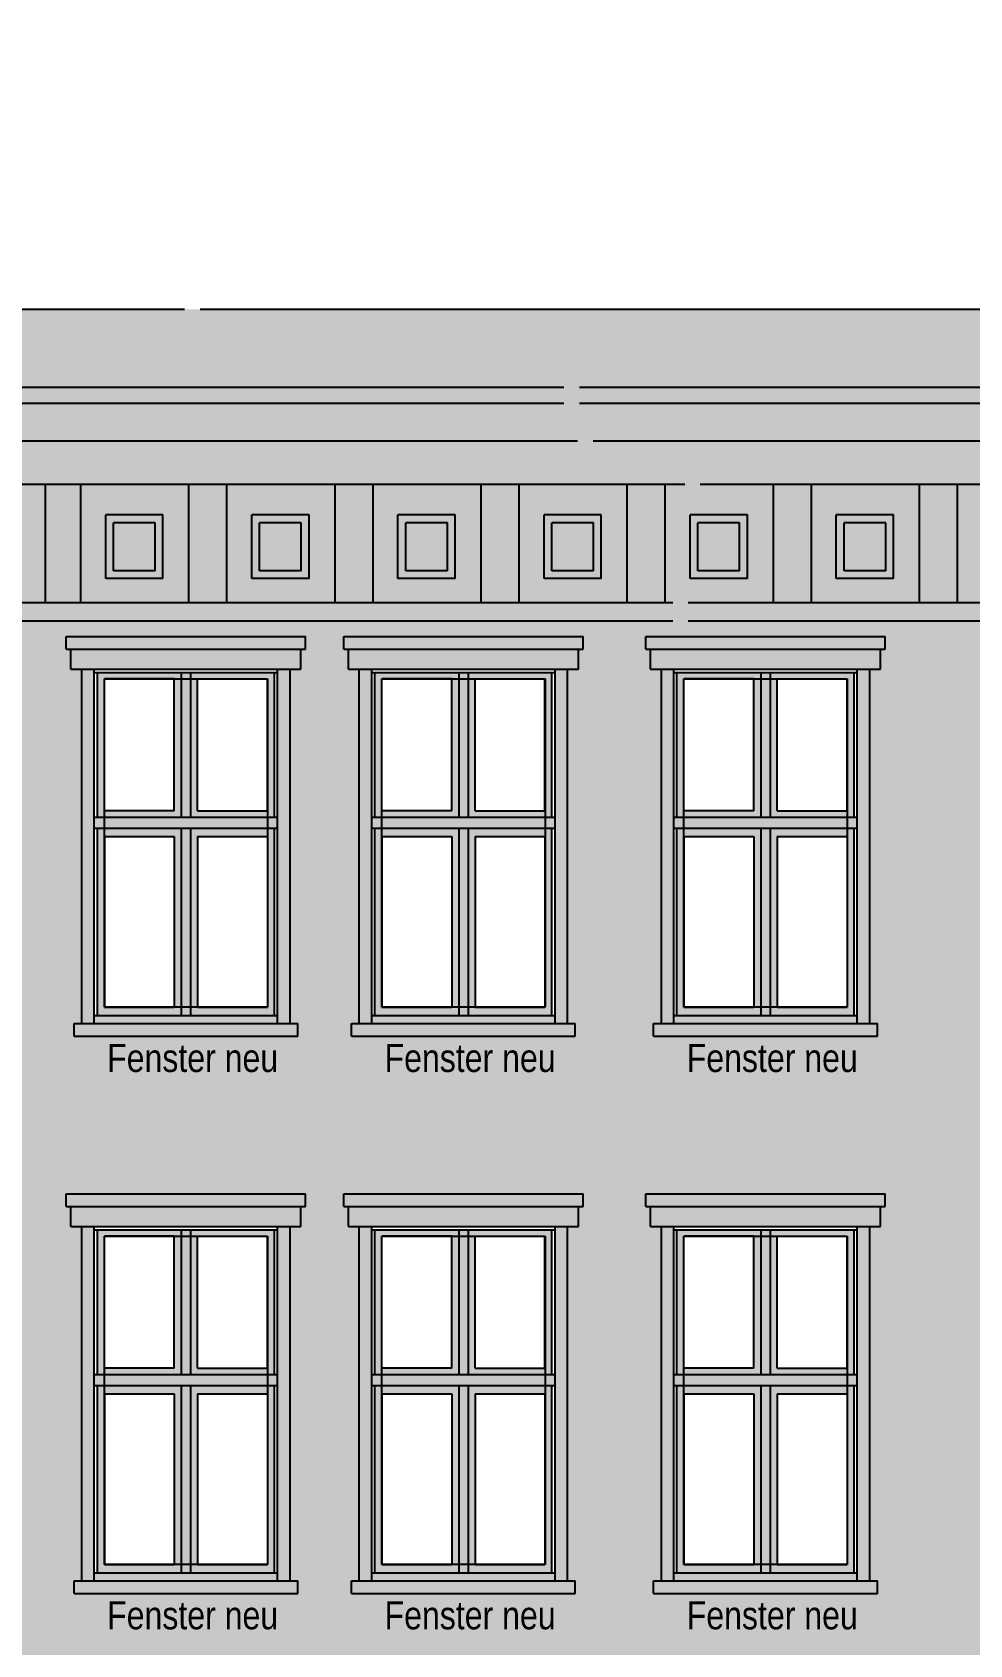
# Model space of a CAD drawing. Header units: metres. Extents: x 11 to 190, y 38 to 70.
# Drawn here: x 47.21 to 53.24, y 51 to 61.38 of the extents above; entities that cross this region are included whole.
import ezdxf
from ezdxf.enums import TextEntityAlignment as Align

# ---------------------------------------------------------------- set-up
doc = ezdxf.new("R2010")
doc.units = ezdxf.units.M
doc.header["$LTSCALE"] = 0.01
doc.header["$XCLIPFRAME"] = 2
doc.linetypes.add('AUSGEZOGEN', pattern=[1000, 1000, 0])
for name, color, linetype in [('A_Fensterrahmen', 1, 'CONTINUOUS'), ('A_Glasbild', 7, 'CONTINUOUS'), ('A_Schraff_Dach', 17, 'CONTINUOUS'), ('A_Schraff_Fassade_OG', 41, 'CONTINUOUS'), ('A_Schraff_Fensterrahmen', 255, 'CONTINUOUS'), ('A_Schraff_Gewaende', 23, 'CONTINUOUS'), ('A_Schraff_Sims', 17, 'CONTINUOUS'), ('A_Schraff_Stuck', 23, 'CONTINUOUS'), ('A_Stuck_am_dach', 2, 'CONTINUOUS'), ('A_TEXT', 2, 'CONTINUOUS'), ('FASSADE', 7, 'AUSGEZOGEN')]:
    doc.layers.add(name, color=color, linetype=linetype)
doc.styles.add('arial-n', font='ARIALN.TTF')
picture_1 = doc.add_image_def('image1.jpg', size_in_pixel=(60, 84))

msp = doc.modelspace()

# ---------------------------------------------------------------- hatches: boundary and pattern name
at = {"layer": 'A_Schraff_Dach'}
h = msp.add_hatch(color=256, dxfattribs=at)
h.paths.add_polyline_path([(116.817, 59.594), (59.2, 59.594), (55.097, 59.594), (38.192, 59.594), (31.592, 59.092), (55.865, 59.092), (58.525, 59.092), (59.2, 59.092), (116.817, 59.092)])
h.paths.add_polyline_path([(85.073, 60.702), (82.265, 60.704), (82.265, 59.594), (85.073, 59.594)])
h.paths.add_polyline_path([(112.247, 61.37), (111.198, 61.376), (111.198, 59.594), (112.247, 59.594)])
for color, points in [(11, [(55.865, 59.092), (55.097, 59.092), (30.532, 59.092), (30.532, 58.989), (55.865, 58.989)]), (11, [(55.815, 58.989), (55.097, 58.989), (30.582, 58.989), (30.62, 58.747), (55.777, 58.747)]), (256, [(55.182, 58.747), (55.097, 58.747), (31.224, 58.747), (31.31, 58.468), (55.097, 58.468)])]:
    msp.add_hatch(color=color, dxfattribs=at).paths.add_polyline_path(points)
at = {"layer": 'A_Schraff_Fassade_OG'}
h = msp.add_hatch(color=256, dxfattribs=at)
h.paths.add_polyline_path([(36.277, 57.277), (36.207, 57.277), (36.207, 57.407), (36.177, 57.407), (36.177, 57.487), (37.717, 57.487), (37.717, 57.407), (37.687, 57.407), (37.687, 57.277), (37.617, 57.277), (37.617, 56.015), (38.136, 56.01), (38.136, 57.277), (38.066, 57.277), (38.066, 57.407), (38.036, 57.407), (38.036, 57.487), (39.576, 57.487), (39.576, 57.407), (39.546, 57.407), (39.546, 57.277), (39.476, 57.277), (39.476, 55.999), (40.016, 55.994), (40.016, 57.277), (39.946, 57.277), (39.946, 57.407), (39.916, 57.407), (39.916, 57.487), (41.456, 57.487), (41.456, 57.407), (41.426, 57.407), (41.426, 57.277), (41.356, 57.277), (41.356, 55.983), (41.896, 55.978), (41.896, 57.277), (41.826, 57.277), (41.826, 57.407), (41.796, 57.407), (41.796, 57.487), (43.336, 57.487), (43.336, 57.407), (43.306, 57.407), (43.306, 57.277), (43.236, 57.277), (43.236, 55.967), (43.801, 55.962), (43.801, 57.277), (43.731, 57.277), (43.731, 57.407), (43.701, 57.407), (43.701, 57.487), (45.241, 57.487), (45.241, 57.407), (45.211, 57.407), (45.211, 57.277), (45.141, 57.277), (45.141, 55.951), (45.576, 55.947), (45.576, 57.277), (45.506, 57.277), (45.506, 57.407), (45.476, 57.407), (45.476, 57.487), (47.016, 57.487), (47.016, 57.407), (46.986, 57.407), (46.986, 57.277), (46.916, 57.277), (46.916, 55.936), (47.531, 55.931), (47.531, 57.277), (47.461, 57.277), (47.461, 57.407), (47.431, 57.407), (47.431, 57.487), (48.971, 57.487), (48.971, 57.407), (48.941, 57.407), (48.941, 57.277), (48.871, 57.277), (48.871, 55.92), (49.316, 55.916), (49.316, 57.277), (49.246, 57.277), (49.246, 57.407), (49.216, 57.407), (49.216, 57.487), (50.756, 57.487), (50.756, 57.407), (50.726, 57.407), (50.726, 57.277), (50.656, 57.277), (50.656, 55.905), (51.26, 55.9), (51.26, 57.277), (51.19, 57.277), (51.19, 57.407), (51.16, 57.407), (51.16, 57.487), (52.7, 57.487), (52.7, 57.407), (52.67, 57.407), (52.67, 57.277), (52.6, 57.277), (52.6, 55.888), (53.847, 55.878), (53.847, 57.588), (32.6, 57.588), (32.6, 56.057), (36.277, 56.026)])
h.paths.add_polyline_path([(53.847, 55.878), (52.6, 55.888), (52.6, 54.997), (52.65, 54.997), (52.65, 54.917), (51.21, 54.917), (51.21, 54.997), (51.26, 54.997), (51.26, 55.9), (50.656, 55.905), (50.656, 54.997), (50.706, 54.997), (50.706, 54.917), (49.266, 54.917), (49.266, 54.997), (49.316, 54.997), (49.316, 55.916), (48.871, 55.92), (48.871, 54.997), (48.921, 54.997), (48.921, 54.917), (47.481, 54.917), (47.481, 54.997), (47.531, 54.997), (47.531, 55.931), (46.916, 55.936), (46.916, 54.997), (46.966, 54.997), (46.966, 54.917), (45.526, 54.917), (45.526, 54.997), (45.576, 54.997), (45.576, 55.947), (45.141, 55.951), (45.141, 54.997), (45.191, 54.997), (45.191, 54.917), (43.751, 54.917), (43.751, 54.997), (43.801, 54.997), (43.801, 55.962), (43.236, 55.967), (43.236, 54.997), (43.286, 54.997), (43.286, 54.917), (41.846, 54.917), (41.846, 54.997), (41.896, 54.997), (41.896, 55.978), (41.356, 55.983), (41.356, 54.997), (41.406, 54.997), (41.406, 54.917), (39.966, 54.917), (39.966, 54.997), (40.016, 54.997), (40.016, 55.994), (39.476, 55.999), (39.476, 54.997), (39.526, 54.997), (39.526, 54.917), (38.086, 54.917), (38.086, 54.997), (38.136, 54.997), (38.136, 56.01), (37.617, 56.015), (37.617, 54.997), (37.667, 54.997), (37.667, 54.917), (36.227, 54.917), (36.227, 54.997), (36.277, 54.997), (36.277, 56.026), (32.6, 56.057), (32.6, 52.312), (36.277, 52.312), (36.277, 53.691), (36.207, 53.691), (36.207, 53.821), (36.177, 53.821), (36.177, 53.901), (37.717, 53.901), (37.717, 53.821), (37.687, 53.821), (37.687, 53.691), (37.617, 53.691), (37.617, 52.312), (38.136, 52.312), (38.136, 53.691), (38.066, 53.691), (38.066, 53.821), (38.036, 53.821), (38.036, 53.901), (39.576, 53.901), (39.576, 53.821), (39.546, 53.821), (39.546, 53.691), (39.476, 53.691), (39.476, 52.312), (40.016, 52.312), (40.016, 53.691), (39.946, 53.691), (39.946, 53.821), (39.916, 53.821), (39.916, 53.901), (41.456, 53.901), (41.456, 53.821), (41.426, 53.821), (41.426, 53.691), (41.356, 53.691), (41.356, 52.312), (41.896, 52.312), (41.896, 53.691), (41.826, 53.691), (41.826, 53.821), (41.796, 53.821), (41.796, 53.901), (43.336, 53.901), (43.336, 53.821), (43.306, 53.821), (43.306, 53.691), (43.236, 53.691), (43.236, 52.312), (43.801, 52.312), (43.801, 53.691), (43.731, 53.691), (43.731, 53.821), (43.701, 53.821), (43.701, 53.901), (45.241, 53.901), (45.241, 53.821), (45.211, 53.821), (45.211, 53.691), (45.141, 53.691), (45.141, 52.312), (45.576, 52.312), (45.576, 53.691), (45.506, 53.691), (45.506, 53.821), (45.476, 53.821), (45.476, 53.901), (47.016, 53.901), (47.016, 53.821), (46.986, 53.821), (46.986, 53.691), (46.916, 53.691), (46.916, 52.312), (47.531, 52.312), (47.531, 53.691), (47.461, 53.691), (47.461, 53.821), (47.431, 53.821), (47.431, 53.901), (48.971, 53.901), (48.971, 53.821), (48.941, 53.821), (48.941, 53.691), (48.871, 53.691), (48.871, 52.312), (49.316, 52.312), (49.316, 53.691), (49.246, 53.691), (49.246, 53.821), (49.216, 53.821), (49.216, 53.901), (50.756, 53.901), (50.756, 53.821), (50.726, 53.821), (50.726, 53.691), (50.656, 53.691), (50.656, 52.312), (51.26, 52.312), (51.26, 53.691), (51.19, 53.691), (51.19, 53.821), (51.16, 53.821), (51.16, 53.901), (52.7, 53.901), (52.7, 53.821), (52.67, 53.821), (52.67, 53.691), (52.6, 53.691), (52.6, 52.312), (53.847, 52.312)])
h.paths.add_polyline_path([(53.847, 52.312), (52.6, 52.312), (52.6, 51.411), (52.65, 51.411), (52.65, 51.331), (51.21, 51.331), (51.21, 51.411), (51.26, 51.411), (51.26, 52.312), (50.656, 52.312), (50.656, 51.411), (50.706, 51.411), (50.706, 51.331), (49.266, 51.331), (49.266, 51.411), (49.316, 51.411), (49.316, 52.312), (48.871, 52.312), (48.871, 51.411), (48.921, 51.411), (48.921, 51.331), (47.481, 51.331), (47.481, 51.411), (47.531, 51.411), (47.531, 52.312), (46.916, 52.312), (46.916, 51.411), (46.966, 51.411), (46.966, 51.331), (45.526, 51.331), (45.526, 51.411), (45.576, 51.411), (45.576, 52.312), (45.141, 52.312), (45.141, 51.411), (45.191, 51.411), (45.191, 51.331), (43.751, 51.331), (43.751, 51.411), (43.801, 51.411), (43.801, 52.312), (43.236, 52.312), (43.236, 51.411), (43.286, 51.411), (43.286, 51.331), (41.846, 51.331), (41.846, 51.411), (41.896, 51.411), (41.896, 52.312), (41.356, 52.312), (41.356, 51.411), (41.406, 51.411), (41.406, 51.331), (39.966, 51.331), (39.966, 51.411), (40.016, 51.411), (40.016, 52.312), (39.476, 52.312), (39.476, 51.411), (39.526, 51.411), (39.526, 51.331), (38.086, 51.331), (38.086, 51.411), (38.136, 51.411), (38.136, 52.312), (37.617, 52.312), (37.617, 51.411), (37.667, 51.411), (37.667, 51.331), (36.227, 51.331), (36.227, 51.411), (36.277, 51.411), (36.277, 52.312), (32.6, 52.312), (32.6, 49.232), (36.277, 49.232), (36.277, 50.061), (36.207, 50.061), (36.207, 50.191), (36.177, 50.191), (36.177, 50.271), (37.717, 50.271), (37.717, 50.191), (37.687, 50.191), (37.687, 50.061), (37.617, 50.061), (37.617, 49.232), (38.136, 49.232), (38.136, 50.061), (38.066, 50.061), (38.066, 50.191), (38.036, 50.191), (38.036, 50.271), (39.576, 50.271), (39.576, 50.191), (39.546, 50.191), (39.546, 50.061), (39.476, 50.061), (39.476, 49.232), (40.016, 49.232), (40.016, 50.061), (39.946, 50.061), (39.946, 50.191), (39.916, 50.191), (39.916, 50.271), (41.456, 50.271), (41.456, 50.191), (41.426, 50.191), (41.426, 50.061), (41.356, 50.061), (41.356, 49.232), (41.896, 49.232), (41.896, 50.061), (41.826, 50.061), (41.826, 50.191), (41.796, 50.191), (41.796, 50.271), (43.336, 50.271), (43.336, 50.191), (43.306, 50.191), (43.306, 50.061), (43.236, 50.061), (43.236, 49.232), (43.801, 49.232), (43.801, 50.061), (43.731, 50.061), (43.731, 50.191), (43.701, 50.191), (43.701, 50.271), (45.241, 50.271), (45.241, 50.191), (45.211, 50.191), (45.211, 50.061), (45.141, 50.061), (45.141, 49.232), (45.576, 49.232), (45.576, 50.061), (45.506, 50.061), (45.506, 50.191), (45.476, 50.191), (45.476, 50.271), (47.016, 50.271), (47.016, 50.191), (46.986, 50.191), (46.986, 50.061), (46.916, 50.061), (46.916, 49.232), (47.531, 49.232), (47.531, 50.061), (47.461, 50.061), (47.461, 50.191), (47.431, 50.191), (47.431, 50.271), (48.971, 50.271), (48.971, 50.191), (48.941, 50.191), (48.941, 50.061), (48.871, 50.061), (48.871, 49.232), (49.316, 49.232), (49.316, 50.061), (49.246, 50.061), (49.246, 50.191), (49.216, 50.191), (49.216, 50.271), (50.756, 50.271), (50.756, 50.191), (50.726, 50.191), (50.726, 50.061), (50.656, 50.061), (50.656, 49.232), (51.26, 49.232), (51.26, 50.061), (51.19, 50.061), (51.19, 50.191), (51.16, 50.191), (51.16, 50.271), (52.7, 50.271), (52.7, 50.191), (52.67, 50.191), (52.67, 50.061), (52.6, 50.061), (52.6, 49.232), (53.847, 49.232)])
h.paths.add_polyline_path([(36.277, 49.232), (32.6, 49.232), (32.6, 47.058), (53.847, 47.058), (53.847, 49.232), (52.6, 49.232), (52.6, 47.781), (52.65, 47.781), (52.65, 47.701), (51.21, 47.701), (51.21, 47.781), (51.26, 47.781), (51.26, 49.232), (50.656, 49.232), (50.656, 47.781), (50.706, 47.781), (50.706, 47.701), (49.266, 47.701), (49.266, 47.781), (49.316, 47.781), (49.316, 49.232), (48.871, 49.232), (48.871, 47.781), (48.921, 47.781), (48.921, 47.701), (47.481, 47.701), (47.481, 47.781), (47.531, 47.781), (47.531, 49.232), (46.916, 49.232), (46.916, 47.781), (46.966, 47.781), (46.966, 47.701), (45.526, 47.701), (45.526, 47.781), (45.576, 47.781), (45.576, 49.232), (45.141, 49.232), (45.141, 47.781), (45.191, 47.781), (45.191, 47.701), (43.751, 47.701), (43.751, 47.781), (43.801, 47.781), (43.801, 49.232), (43.236, 49.232), (43.236, 47.781), (43.286, 47.781), (43.286, 47.701), (41.846, 47.701), (41.846, 47.781), (41.896, 47.781), (41.896, 49.232), (41.356, 49.232), (41.356, 47.781), (41.406, 47.781), (41.406, 47.701), (39.966, 47.701), (39.966, 47.781), (40.016, 47.781), (40.016, 49.232), (39.476, 49.232), (39.476, 47.781), (39.526, 47.781), (39.526, 47.701), (38.086, 47.701), (38.086, 47.781), (38.136, 47.781), (38.136, 49.232), (37.617, 49.232), (37.617, 47.781), (37.667, 47.781), (37.667, 47.701), (36.227, 47.701), (36.227, 47.781), (36.277, 47.781)])
at = {"layer": 'A_Schraff_Fensterrahmen'}
h = msp.add_hatch(color=256, dxfattribs=at)
h.paths.add_polyline_path([(48.171, 57.257), (47.631, 57.257), (47.631, 56.325), (48.171, 56.325)])
h.paths.add_polyline_path([(48.126, 57.216), (48.126, 56.366), (47.676, 56.366), (47.676, 57.216)], flags=16)
h.paths.add_polyline_path([(48.771, 57.257), (48.231, 57.257), (48.231, 56.325), (48.771, 56.325)])
h.paths.add_polyline_path([(48.276, 57.216), (48.726, 57.216), (48.726, 56.366), (48.276, 56.366)], flags=16)
h.paths.add_polyline_path([(48.231, 57.257), (48.171, 57.257), (48.171, 56.325), (48.231, 56.325)])
h.paths.add_polyline_path([(48.171, 56.255), (47.631, 56.255), (47.631, 55.05), (48.171, 55.05)])
h.paths.add_polyline_path([(48.126, 56.202), (48.126, 55.102), (47.676, 55.102), (47.676, 56.202)], flags=16)
h.paths.add_polyline_path([(48.771, 56.255), (48.231, 56.255), (48.231, 55.05), (48.771, 55.05)])
h.paths.add_polyline_path([(48.726, 56.202), (48.726, 55.102), (48.276, 55.102), (48.276, 56.202)], flags=16)
h.paths.add_polyline_path([(48.231, 56.255), (48.171, 56.255), (48.171, 55.05), (48.231, 55.05)])
h.paths.add_polyline_path([(48.791, 56.292), (47.611, 56.292), (47.611, 56.255), (48.791, 56.255)])
h.paths.add_polyline_path([(48.791, 56.325), (47.611, 56.325), (47.611, 56.292), (48.791, 56.292)])
h.paths.add_polyline_path([(48.791, 55.05), (47.611, 55.05), (47.611, 54.997), (48.791, 54.997)])
h = msp.add_hatch(color=256, dxfattribs=at)
h.paths.add_polyline_path([(49.956, 57.257), (49.416, 57.257), (49.416, 56.325), (49.956, 56.325)])
h.paths.add_polyline_path([(49.911, 57.216), (49.911, 56.366), (49.461, 56.366), (49.461, 57.216)], flags=16)
h.paths.add_polyline_path([(50.556, 57.257), (50.016, 57.257), (50.016, 56.325), (50.556, 56.325)])
h.paths.add_polyline_path([(50.061, 57.216), (50.511, 57.216), (50.511, 56.366), (50.061, 56.366)], flags=16)
h.paths.add_polyline_path([(50.016, 57.257), (49.956, 57.257), (49.956, 56.325), (50.016, 56.325)])
h.paths.add_polyline_path([(49.956, 56.255), (49.416, 56.255), (49.416, 55.05), (49.956, 55.05)])
h.paths.add_polyline_path([(49.911, 56.202), (49.911, 55.102), (49.461, 55.102), (49.461, 56.202)], flags=16)
h.paths.add_polyline_path([(50.556, 56.255), (50.016, 56.255), (50.016, 55.05), (50.556, 55.05)])
h.paths.add_polyline_path([(50.511, 56.202), (50.511, 55.102), (50.061, 55.102), (50.061, 56.202)], flags=16)
h.paths.add_polyline_path([(50.016, 56.255), (49.956, 56.255), (49.956, 55.05), (50.016, 55.05)])
h.paths.add_polyline_path([(50.576, 56.292), (49.396, 56.292), (49.396, 56.255), (50.576, 56.255)])
h.paths.add_polyline_path([(50.576, 56.325), (49.396, 56.325), (49.396, 56.292), (50.576, 56.292)])
h.paths.add_polyline_path([(50.576, 55.05), (49.396, 55.05), (49.396, 54.997), (50.576, 54.997)])
h = msp.add_hatch(color=256, dxfattribs=at)
h.paths.add_polyline_path([(51.9, 57.257), (51.36, 57.257), (51.36, 56.325), (51.9, 56.325)])
h.paths.add_polyline_path([(51.855, 57.216), (51.855, 56.366), (51.405, 56.366), (51.405, 57.216)], flags=16)
h.paths.add_polyline_path([(52.5, 57.257), (51.96, 57.257), (51.96, 56.325), (52.5, 56.325)])
h.paths.add_polyline_path([(52.005, 57.216), (52.455, 57.216), (52.455, 56.366), (52.005, 56.366)], flags=16)
h.paths.add_polyline_path([(51.96, 57.257), (51.9, 57.257), (51.9, 56.325), (51.96, 56.325)])
h.paths.add_polyline_path([(51.9, 56.255), (51.36, 56.255), (51.36, 55.05), (51.9, 55.05)])
h.paths.add_polyline_path([(51.855, 56.202), (51.855, 55.102), (51.405, 55.102), (51.405, 56.202)], flags=16)
h.paths.add_polyline_path([(52.5, 56.255), (51.96, 56.255), (51.96, 55.05), (52.5, 55.05)])
h.paths.add_polyline_path([(52.455, 56.202), (52.455, 55.102), (52.005, 55.102), (52.005, 56.202)], flags=16)
h.paths.add_polyline_path([(51.96, 56.255), (51.9, 56.255), (51.9, 55.05), (51.96, 55.05)])
h.paths.add_polyline_path([(52.52, 56.292), (51.34, 56.292), (51.34, 56.255), (52.52, 56.255)])
h.paths.add_polyline_path([(52.52, 56.325), (51.34, 56.325), (51.34, 56.292), (52.52, 56.292)])
h.paths.add_polyline_path([(52.52, 55.05), (51.34, 55.05), (51.34, 54.997), (52.52, 54.997)])
h = msp.add_hatch(color=256, dxfattribs=at)
h.paths.add_polyline_path([(48.171, 53.671), (47.631, 53.671), (47.631, 52.739), (48.171, 52.739)])
h.paths.add_polyline_path([(48.126, 53.63), (48.126, 52.78), (47.676, 52.78), (47.676, 53.63)], flags=16)
h.paths.add_polyline_path([(48.771, 53.671), (48.231, 53.671), (48.231, 52.739), (48.771, 52.739)])
h.paths.add_polyline_path([(48.276, 53.63), (48.726, 53.63), (48.726, 52.78), (48.276, 52.78)], flags=16)
h.paths.add_polyline_path([(48.231, 53.671), (48.171, 53.671), (48.171, 52.739), (48.231, 52.739)])
h.paths.add_polyline_path([(48.171, 52.669), (47.631, 52.669), (47.631, 51.464), (48.171, 51.464)])
h.paths.add_polyline_path([(48.126, 52.616), (48.126, 51.516), (47.676, 51.516), (47.676, 52.616)], flags=16)
h.paths.add_polyline_path([(48.771, 52.669), (48.231, 52.669), (48.231, 51.464), (48.771, 51.464)])
h.paths.add_polyline_path([(48.726, 52.616), (48.726, 51.516), (48.276, 51.516), (48.276, 52.616)], flags=16)
h.paths.add_polyline_path([(48.231, 52.669), (48.171, 52.669), (48.171, 51.464), (48.231, 51.464)])
h.paths.add_polyline_path([(48.791, 52.706), (47.611, 52.706), (47.611, 52.669), (48.791, 52.669)])
h.paths.add_polyline_path([(48.791, 52.739), (47.611, 52.739), (47.611, 52.706), (48.791, 52.706)])
h.paths.add_polyline_path([(48.791, 51.464), (47.611, 51.464), (47.611, 51.411), (48.791, 51.411)])
h = msp.add_hatch(color=256, dxfattribs=at)
h.paths.add_polyline_path([(49.956, 53.671), (49.416, 53.671), (49.416, 52.739), (49.956, 52.739)])
h.paths.add_polyline_path([(49.911, 53.63), (49.911, 52.78), (49.461, 52.78), (49.461, 53.63)], flags=16)
h.paths.add_polyline_path([(50.556, 53.671), (50.016, 53.671), (50.016, 52.739), (50.556, 52.739)])
h.paths.add_polyline_path([(50.061, 53.63), (50.511, 53.63), (50.511, 52.78), (50.061, 52.78)], flags=16)
h.paths.add_polyline_path([(50.016, 53.671), (49.956, 53.671), (49.956, 52.739), (50.016, 52.739)])
h.paths.add_polyline_path([(49.956, 52.669), (49.416, 52.669), (49.416, 51.464), (49.956, 51.464)])
h.paths.add_polyline_path([(49.911, 52.616), (49.911, 51.516), (49.461, 51.516), (49.461, 52.616)], flags=16)
h.paths.add_polyline_path([(50.556, 52.669), (50.016, 52.669), (50.016, 51.464), (50.556, 51.464)])
h.paths.add_polyline_path([(50.511, 52.616), (50.511, 51.516), (50.061, 51.516), (50.061, 52.616)], flags=16)
h.paths.add_polyline_path([(50.016, 52.669), (49.956, 52.669), (49.956, 51.464), (50.016, 51.464)])
h.paths.add_polyline_path([(50.576, 52.706), (49.396, 52.706), (49.396, 52.669), (50.576, 52.669)])
h.paths.add_polyline_path([(50.576, 52.739), (49.396, 52.739), (49.396, 52.706), (50.576, 52.706)])
h.paths.add_polyline_path([(50.576, 51.464), (49.396, 51.464), (49.396, 51.411), (50.576, 51.411)])
h = msp.add_hatch(color=256, dxfattribs=at)
h.paths.add_polyline_path([(51.9, 53.671), (51.36, 53.671), (51.36, 52.739), (51.9, 52.739)])
h.paths.add_polyline_path([(51.855, 53.63), (51.855, 52.78), (51.405, 52.78), (51.405, 53.63)], flags=16)
h.paths.add_polyline_path([(52.5, 53.671), (51.96, 53.671), (51.96, 52.739), (52.5, 52.739)])
h.paths.add_polyline_path([(52.005, 53.63), (52.455, 53.63), (52.455, 52.78), (52.005, 52.78)], flags=16)
h.paths.add_polyline_path([(51.96, 53.671), (51.9, 53.671), (51.9, 52.739), (51.96, 52.739)])
h.paths.add_polyline_path([(51.9, 52.669), (51.36, 52.669), (51.36, 51.464), (51.9, 51.464)])
h.paths.add_polyline_path([(51.855, 52.616), (51.855, 51.516), (51.405, 51.516), (51.405, 52.616)], flags=16)
h.paths.add_polyline_path([(52.5, 52.669), (51.96, 52.669), (51.96, 51.464), (52.5, 51.464)])
h.paths.add_polyline_path([(52.455, 52.616), (52.455, 51.516), (52.005, 51.516), (52.005, 52.616)], flags=16)
h.paths.add_polyline_path([(51.96, 52.669), (51.9, 52.669), (51.9, 51.464), (51.96, 51.464)])
h.paths.add_polyline_path([(52.52, 52.706), (51.34, 52.706), (51.34, 52.669), (52.52, 52.669)])
h.paths.add_polyline_path([(52.52, 52.739), (51.34, 52.739), (51.34, 52.706), (52.52, 52.706)])
h.paths.add_polyline_path([(52.52, 51.464), (51.34, 51.464), (51.34, 51.411), (52.52, 51.411)])
at = {"layer": 'A_Schraff_Gewaende'}
h = msp.add_hatch(color=256, dxfattribs=at)
h.dxf.hatch_style = 1
h.paths.add_polyline_path([(48.971, 57.487), (47.431, 57.487), (47.431, 57.407), (48.971, 57.407)])
h.paths.add_polyline_path([(48.941, 57.407), (47.461, 57.407), (47.461, 57.277), (48.941, 57.277)])
h.paths.add_polyline_path([(47.611, 57.277), (47.531, 57.277), (47.531, 54.997), (47.611, 54.997)])
h.paths.add_polyline_path([(48.871, 57.277), (48.791, 57.277), (48.791, 54.997), (48.871, 54.997)])
h.paths.add_polyline_path([(48.791, 55.05), (47.611, 55.05), (47.611, 54.997), (48.791, 54.997)])
h.paths.add_polyline_path([(48.971, 54.997), (47.431, 54.997), (47.431, 54.917), (48.971, 54.917)])
h = msp.add_hatch(color=256, dxfattribs=at)
h.dxf.hatch_style = 1
h.paths.add_polyline_path([(50.756, 57.487), (49.216, 57.487), (49.216, 57.407), (50.756, 57.407)])
h.paths.add_polyline_path([(50.726, 57.407), (49.246, 57.407), (49.246, 57.277), (50.726, 57.277)])
h.paths.add_polyline_path([(49.396, 57.277), (49.316, 57.277), (49.316, 54.997), (49.396, 54.997)])
h.paths.add_polyline_path([(50.656, 57.277), (50.576, 57.277), (50.576, 54.997), (50.656, 54.997)])
h.paths.add_polyline_path([(50.576, 55.05), (49.396, 55.05), (49.396, 54.997), (50.576, 54.997)])
h.paths.add_polyline_path([(50.756, 54.997), (49.216, 54.997), (49.216, 54.917), (50.756, 54.917)])
h = msp.add_hatch(color=256, dxfattribs=at)
h.dxf.hatch_style = 1
h.paths.add_polyline_path([(52.7, 57.487), (51.16, 57.487), (51.16, 57.407), (52.7, 57.407)])
h.paths.add_polyline_path([(52.67, 57.407), (51.19, 57.407), (51.19, 57.277), (52.67, 57.277)])
h.paths.add_polyline_path([(51.34, 57.277), (51.26, 57.277), (51.26, 54.997), (51.34, 54.997)])
h.paths.add_polyline_path([(52.6, 57.277), (52.52, 57.277), (52.52, 54.997), (52.6, 54.997)])
h.paths.add_polyline_path([(52.52, 55.05), (51.34, 55.05), (51.34, 54.997), (52.52, 54.997)])
h.paths.add_polyline_path([(52.7, 54.997), (51.16, 54.997), (51.16, 54.917), (52.7, 54.917)])
h = msp.add_hatch(color=256, dxfattribs=at)
h.dxf.hatch_style = 1
h.paths.add_polyline_path([(48.971, 53.901), (47.431, 53.901), (47.431, 53.821), (48.971, 53.821)])
h.paths.add_polyline_path([(48.941, 53.821), (47.461, 53.821), (47.461, 53.691), (48.941, 53.691)])
h.paths.add_polyline_path([(47.611, 53.691), (47.531, 53.691), (47.531, 51.411), (47.611, 51.411)])
h.paths.add_polyline_path([(48.871, 53.691), (48.791, 53.691), (48.791, 51.411), (48.871, 51.411)])
h.paths.add_polyline_path([(48.791, 51.464), (47.611, 51.464), (47.611, 51.411), (48.791, 51.411)])
h.paths.add_polyline_path([(48.971, 51.411), (47.431, 51.411), (47.431, 51.331), (48.971, 51.331)])
h = msp.add_hatch(color=256, dxfattribs=at)
h.dxf.hatch_style = 1
h.paths.add_polyline_path([(50.756, 53.901), (49.216, 53.901), (49.216, 53.821), (50.756, 53.821)])
h.paths.add_polyline_path([(50.726, 53.821), (49.246, 53.821), (49.246, 53.691), (50.726, 53.691)])
h.paths.add_polyline_path([(49.396, 53.691), (49.316, 53.691), (49.316, 51.411), (49.396, 51.411)])
h.paths.add_polyline_path([(50.656, 53.691), (50.576, 53.691), (50.576, 51.411), (50.656, 51.411)])
h.paths.add_polyline_path([(50.576, 51.464), (49.396, 51.464), (49.396, 51.411), (50.576, 51.411)])
h.paths.add_polyline_path([(50.756, 51.411), (49.216, 51.411), (49.216, 51.331), (50.756, 51.331)])
h = msp.add_hatch(color=256, dxfattribs=at)
h.dxf.hatch_style = 1
h.paths.add_polyline_path([(52.7, 53.901), (51.16, 53.901), (51.16, 53.821), (52.7, 53.821)])
h.paths.add_polyline_path([(52.67, 53.821), (51.19, 53.821), (51.19, 53.691), (52.67, 53.691)])
h.paths.add_polyline_path([(51.34, 53.691), (51.26, 53.691), (51.26, 51.411), (51.34, 51.411)])
h.paths.add_polyline_path([(52.6, 53.691), (52.52, 53.691), (52.52, 51.411), (52.6, 51.411)])
h.paths.add_polyline_path([(52.52, 51.464), (51.34, 51.464), (51.34, 51.411), (52.52, 51.411)])
h.paths.add_polyline_path([(52.7, 51.411), (51.16, 51.411), (51.16, 51.331), (52.7, 51.331)])
at = {"layer": 'A_Schraff_Sims'}
h = msp.add_hatch(color=256, dxfattribs=at)
h.paths.add_polyline_path([(116.817, 57.707), (31.233, 57.707), (31.233, 57.588), (116.817, 57.588)])
h.paths.add_polyline_path([(55.246, 43.35), (55.257, 43.434), (55.117, 43.484), (31.28, 43.484), (31.14, 43.434), (31.151, 43.35)])
at = {"layer": 'A_Schraff_Stuck'}
msp.add_hatch(color=256, dxfattribs=at).paths.add_polyline_path([(31.402, 58.468), (31.402, 57.707), (116.817, 57.707), (116.817, 58.468)])

# ---------------------------------------------------------------- linework, layer by layer
at = {"layer": 'A_Fensterrahmen'}
for p, q in [((47.611, 57.257), (48.791, 57.257)), ((47.631, 56.325), (47.631, 57.257)), ((47.676, 56.366), (47.676, 57.216)), ((48.126, 57.216), (47.676, 57.216)), ((48.126, 56.366), (48.126, 57.216)), ((48.171, 57.257), (48.171, 56.325)), ((48.231, 57.257), (48.231, 56.325)), ((48.276, 57.216), (48.726, 57.216)), ((48.276, 56.366), (48.276, 57.216)), ((48.726, 56.366), (48.726, 57.216)), ((48.771, 56.325), (48.771, 57.257)), ((49.396, 57.257), (50.576, 57.257)), ((49.416, 56.325), (49.416, 57.257)), ((49.461, 56.366), (49.461, 57.216)), ((49.911, 57.216), (49.461, 57.216)), ((49.911, 56.366), (49.911, 57.216)), ((49.956, 57.257), (49.956, 56.325)), ((50.016, 57.257), (50.016, 56.325)), ((50.061, 56.366), (50.061, 57.216)), ((50.061, 57.216), (50.511, 57.216)), ((50.511, 56.366), (50.511, 57.216)), ((50.556, 56.325), (50.556, 57.257)), ((51.34, 57.257), (52.52, 57.257)), ((51.36, 56.325), (51.36, 57.257)), ((51.405, 56.366), (51.405, 57.216)), ((51.855, 57.216), (51.405, 57.216)), ((51.855, 56.366), (51.855, 57.216)), ((51.9, 57.257), (51.9, 56.325)), ((51.96, 57.257), (51.96, 56.325)), ((52.005, 57.216), (52.455, 57.216)), ((52.005, 56.366), (52.005, 57.216)), ((52.455, 56.366), (52.455, 57.216)), ((52.5, 56.325), (52.5, 57.257)), ((48.126, 56.366), (47.676, 56.366)), ((48.276, 56.366), (48.726, 56.366)), ((49.911, 56.366), (49.461, 56.366)), ((50.061, 56.366), (50.511, 56.366)), ((51.855, 56.366), (51.405, 56.366)), ((52.005, 56.366), (52.455, 56.366)), ((47.611, 56.325), (48.791, 56.325)), ((47.611, 56.255), (48.791, 56.255)), ((47.631, 55.05), (47.631, 56.255)), ((48.171, 56.255), (48.171, 55.05)), ((48.231, 56.255), (48.231, 55.05)), ((48.771, 55.05), (48.771, 56.255)), ((49.396, 56.325), (50.576, 56.325)), ((49.396, 56.255), (50.576, 56.255)), ((49.416, 55.05), (49.416, 56.255)), ((49.956, 56.255), (49.956, 55.05)), ((50.016, 56.255), (50.016, 55.05)), ((50.556, 55.05), (50.556, 56.255)), ((51.34, 56.325), (52.52, 56.325)), ((51.34, 56.255), (52.52, 56.255)), ((51.36, 55.05), (51.36, 56.255)), ((51.9, 56.255), (51.9, 55.05)), ((51.96, 56.255), (51.96, 55.05)), ((52.5, 55.05), (52.5, 56.255)), ((47.676, 56.202), (48.126, 56.202)), ((47.676, 56.202), (47.676, 55.102)), ((48.126, 56.202), (48.126, 55.102)), ((48.276, 56.202), (48.726, 56.202)), ((48.276, 56.202), (48.276, 55.102)), ((48.726, 56.202), (48.726, 55.102)), ((49.461, 56.202), (49.911, 56.202)), ((49.461, 56.202), (49.461, 55.102)), ((49.911, 56.202), (49.911, 55.102)), ((50.061, 56.202), (50.511, 56.202)), ((50.061, 56.202), (50.061, 55.102)), ((50.511, 56.202), (50.511, 55.102)), ((51.405, 56.202), (51.405, 55.102)), ((51.405, 56.202), (51.855, 56.202)), ((51.855, 56.202), (51.855, 55.102)), ((52.005, 56.202), (52.455, 56.202)), ((52.005, 56.202), (52.005, 55.102)), ((52.455, 56.202), (52.455, 55.102)), ((47.676, 55.102), (48.126, 55.102)), ((48.276, 55.102), (48.726, 55.102)), ((49.461, 55.102), (49.911, 55.102)), ((50.061, 55.102), (50.511, 55.102)), ((51.405, 55.102), (51.855, 55.102)), ((52.005, 55.102), (52.455, 55.102)), ((47.611, 55.05), (48.791, 55.05)), ((49.396, 55.05), (50.576, 55.05)), ((51.34, 55.05), (52.52, 55.05)), ((47.611, 53.671), (48.791, 53.671)), ((47.631, 52.739), (47.631, 53.671)), ((48.171, 53.671), (48.171, 52.739)), ((48.231, 53.671), (48.231, 52.739)), ((48.771, 52.739), (48.771, 53.671)), ((49.396, 53.671), (50.576, 53.671)), ((49.416, 52.739), (49.416, 53.671)), ((49.956, 53.671), (49.956, 52.739)), ((50.016, 53.671), (50.016, 52.739)), ((50.556, 52.739), (50.556, 53.671)), ((51.34, 53.671), (52.52, 53.671)), ((51.36, 52.739), (51.36, 53.671)), ((51.9, 53.671), (51.9, 52.739)), ((51.96, 53.671), (51.96, 52.739)), ((52.5, 52.739), (52.5, 53.671)), ((48.126, 53.63), (47.676, 53.63)), ((47.676, 52.78), (47.676, 53.63)), ((48.126, 52.78), (48.126, 53.63)), ((48.276, 53.63), (48.726, 53.63)), ((48.276, 52.78), (48.276, 53.63)), ((48.726, 52.78), (48.726, 53.63)), ((49.911, 53.63), (49.461, 53.63)), ((49.461, 52.78), (49.461, 53.63)), ((49.911, 52.78), (49.911, 53.63)), ((50.061, 53.63), (50.511, 53.63)), ((50.061, 52.78), (50.061, 53.63)), ((50.511, 52.78), (50.511, 53.63)), ((51.855, 53.63), (51.405, 53.63)), ((51.405, 52.78), (51.405, 53.63)), ((51.855, 52.78), (51.855, 53.63)), ((52.005, 53.63), (52.455, 53.63)), ((52.005, 52.78), (52.005, 53.63)), ((52.455, 52.78), (52.455, 53.63)), ((47.611, 52.739), (48.791, 52.739)), ((48.126, 52.78), (47.676, 52.78)), ((48.276, 52.78), (48.726, 52.78)), ((49.396, 52.739), (50.576, 52.739)), ((49.911, 52.78), (49.461, 52.78)), ((50.061, 52.78), (50.511, 52.78)), ((51.34, 52.739), (52.52, 52.739)), ((51.855, 52.78), (51.405, 52.78)), ((52.005, 52.78), (52.455, 52.78)), ((47.611, 52.669), (48.791, 52.669)), ((47.631, 51.464), (47.631, 52.669)), ((47.676, 52.616), (47.676, 51.516)), ((47.676, 52.616), (48.126, 52.616)), ((48.126, 52.616), (48.126, 51.516)), ((48.171, 52.669), (48.171, 51.464)), ((48.231, 52.669), (48.231, 51.464)), ((48.276, 52.616), (48.726, 52.616)), ((48.276, 52.616), (48.276, 51.516)), ((48.726, 52.616), (48.726, 51.516)), ((48.771, 51.464), (48.771, 52.669)), ((49.396, 52.669), (50.576, 52.669)), ((49.416, 51.464), (49.416, 52.669)), ((49.461, 52.616), (49.461, 51.516)), ((49.461, 52.616), (49.911, 52.616)), ((49.911, 52.616), (49.911, 51.516)), ((49.956, 52.669), (49.956, 51.464)), ((50.016, 52.669), (50.016, 51.464)), ((50.061, 52.616), (50.061, 51.516)), ((50.061, 52.616), (50.511, 52.616)), ((50.511, 52.616), (50.511, 51.516)), ((50.556, 51.464), (50.556, 52.669)), ((51.34, 52.669), (52.52, 52.669)), ((51.36, 51.464), (51.36, 52.669)), ((51.405, 52.616), (51.405, 51.516)), ((51.405, 52.616), (51.855, 52.616)), ((51.855, 52.616), (51.855, 51.516)), ((51.9, 52.669), (51.9, 51.464)), ((51.96, 52.669), (51.96, 51.464)), ((52.005, 52.616), (52.455, 52.616)), ((52.005, 52.616), (52.005, 51.516)), ((52.455, 52.616), (52.455, 51.516)), ((52.5, 51.464), (52.5, 52.669)), ((47.611, 51.464), (48.791, 51.464)), ((47.676, 51.516), (48.126, 51.516)), ((48.276, 51.516), (48.726, 51.516)), ((49.396, 51.464), (50.576, 51.464)), ((49.461, 51.516), (49.911, 51.516)), ((50.061, 51.516), (50.511, 51.516)), ((51.34, 51.464), (52.52, 51.464)), ((51.405, 51.516), (51.855, 51.516)), ((52.005, 51.516), (52.455, 51.516))]:
    msp.add_line(p, q, dxfattribs=at)
at = {"layer": 'A_Stuck_am_dach'}
for p, q in [((47.295, 58.468), (47.295, 57.707)), ((47.523, 58.468), (47.523, 57.707)), ((48.218, 58.468), (48.218, 57.707)), ((48.463, 58.468), (48.463, 57.707)), ((49.158, 58.468), (49.158, 57.707)), ((49.403, 58.468), (49.403, 57.707)), ((50.098, 58.468), (50.098, 57.707)), ((50.343, 58.468), (50.343, 57.707)), ((51.038, 58.468), (51.038, 57.707)), ((51.283, 58.468), (51.283, 57.707)), ((51.978, 58.468), (51.978, 57.707)), ((52.223, 58.468), (52.223, 57.707)), ((52.918, 58.468), (52.918, 57.707)), ((53.163, 58.468), (53.163, 57.707)), ((47.685, 57.861), (47.685, 58.27)), ((48.053, 58.27), (47.685, 58.27)), ((47.735, 57.911), (47.735, 58.22)), ((48.003, 58.22), (47.735, 58.22)), ((48.003, 57.911), (48.003, 58.22)), ((48.053, 57.861), (48.053, 58.27)), ((48.625, 57.861), (48.625, 58.27)), ((48.993, 58.27), (48.625, 58.27)), ((48.675, 57.911), (48.675, 58.22)), ((48.943, 58.22), (48.675, 58.22)), ((48.943, 57.911), (48.943, 58.22)), ((48.993, 57.861), (48.993, 58.27)), ((49.565, 57.861), (49.565, 58.27)), ((49.933, 58.27), (49.565, 58.27)), ((49.615, 57.911), (49.615, 58.22)), ((49.883, 58.22), (49.615, 58.22)), ((49.883, 57.911), (49.883, 58.22)), ((49.933, 57.861), (49.933, 58.27)), ((50.505, 57.861), (50.505, 58.27)), ((50.873, 58.27), (50.505, 58.27)), ((50.555, 57.911), (50.555, 58.22)), ((50.823, 58.22), (50.555, 58.22)), ((50.823, 57.911), (50.823, 58.22)), ((50.873, 57.861), (50.873, 58.27)), ((51.445, 57.861), (51.445, 58.27)), ((51.813, 58.27), (51.445, 58.27)), ((51.495, 57.911), (51.495, 58.22)), ((51.763, 58.22), (51.495, 58.22)), ((51.763, 57.911), (51.763, 58.22)), ((51.813, 57.861), (51.813, 58.27)), ((52.385, 57.861), (52.385, 58.27)), ((52.753, 58.27), (52.385, 58.27)), ((52.435, 57.911), (52.435, 58.22)), ((52.703, 58.22), (52.435, 58.22)), ((52.703, 57.911), (52.703, 58.22)), ((52.753, 57.861), (52.753, 58.27)), ((48.003, 57.911), (47.735, 57.911)), ((48.943, 57.911), (48.675, 57.911)), ((49.883, 57.911), (49.615, 57.911)), ((50.823, 57.911), (50.555, 57.911)), ((51.763, 57.911), (51.495, 57.911)), ((52.703, 57.911), (52.435, 57.911)), ((48.053, 57.861), (47.685, 57.861)), ((48.993, 57.861), (48.625, 57.861)), ((49.933, 57.861), (49.565, 57.861)), ((50.873, 57.861), (50.505, 57.861)), ((51.813, 57.861), (51.445, 57.861)), ((52.753, 57.861), (52.385, 57.861))]:
    msp.add_line(p, q, dxfattribs=at)
at = {"layer": 'FASSADE'}
for p, q in [((38.192, 59.594), (55.097, 59.594)), ((30.532, 59.092), (55.865, 59.092)), ((30.532, 58.989), (55.865, 58.989)), ((30.62, 58.747), (55.777, 58.747)), ((31.31, 58.468), (55.097, 58.468)), ((31.233, 57.707), (55.164, 57.707)), ((31.233, 57.588), (55.164, 57.588)), ((47.431, 57.487), (48.971, 57.487)), ((47.431, 57.407), (47.431, 57.487)), ((48.971, 57.407), (48.971, 57.487)), ((49.216, 57.487), (50.756, 57.487)), ((49.216, 57.407), (49.216, 57.487)), ((50.756, 57.407), (50.756, 57.487)), ((51.16, 57.487), (52.7, 57.487)), ((51.16, 57.407), (51.16, 57.487)), ((52.7, 57.407), (52.7, 57.487)), ((47.431, 57.407), (48.971, 57.407)), ((47.461, 57.277), (47.461, 57.407)), ((48.941, 57.277), (48.941, 57.407)), ((49.216, 57.407), (50.756, 57.407)), ((49.246, 57.277), (49.246, 57.407)), ((50.726, 57.277), (50.726, 57.407)), ((51.16, 57.407), (52.7, 57.407)), ((51.19, 57.277), (51.19, 57.407)), ((52.67, 57.277), (52.67, 57.407)), ((47.461, 57.277), (48.941, 57.277)), ((47.531, 54.997), (47.531, 57.277)), ((47.611, 54.997), (47.611, 57.277)), ((48.791, 54.997), (48.791, 57.277)), ((48.871, 54.997), (48.871, 57.277)), ((49.246, 57.277), (50.726, 57.277)), ((49.316, 54.997), (49.316, 57.277)), ((49.396, 54.997), (49.396, 57.277)), ((50.576, 54.997), (50.576, 57.277)), ((50.656, 54.997), (50.656, 57.277)), ((51.19, 57.277), (52.67, 57.277)), ((51.26, 54.997), (51.26, 57.277)), ((51.34, 54.997), (51.34, 57.277)), ((52.52, 54.997), (52.52, 57.277)), ((52.6, 54.997), (52.6, 57.277)), ((47.481, 54.997), (48.921, 54.997)), ((47.481, 54.917), (47.481, 54.997)), ((48.921, 54.917), (48.921, 54.997)), ((49.266, 54.997), (50.706, 54.997)), ((49.266, 54.917), (49.266, 54.997)), ((50.706, 54.917), (50.706, 54.997)), ((51.21, 54.997), (52.65, 54.997)), ((51.21, 54.917), (51.21, 54.997)), ((52.65, 54.917), (52.65, 54.997)), ((47.481, 54.917), (48.921, 54.917)), ((49.266, 54.917), (50.706, 54.917)), ((51.21, 54.917), (52.65, 54.917)), ((47.431, 53.901), (48.971, 53.901)), ((47.431, 53.821), (47.431, 53.901)), ((48.971, 53.821), (48.971, 53.901)), ((49.216, 53.901), (50.756, 53.901)), ((49.216, 53.821), (49.216, 53.901)), ((50.756, 53.821), (50.756, 53.901)), ((51.16, 53.901), (52.7, 53.901)), ((51.16, 53.821), (51.16, 53.901)), ((52.7, 53.821), (52.7, 53.901)), ((47.431, 53.821), (48.971, 53.821)), ((47.461, 53.691), (47.461, 53.821)), ((48.941, 53.691), (48.941, 53.821)), ((49.216, 53.821), (50.756, 53.821)), ((49.246, 53.691), (49.246, 53.821)), ((50.726, 53.691), (50.726, 53.821)), ((51.16, 53.821), (52.7, 53.821)), ((51.19, 53.691), (51.19, 53.821)), ((52.67, 53.691), (52.67, 53.821)), ((47.461, 53.691), (48.941, 53.691)), ((47.531, 51.411), (47.531, 53.691)), ((47.611, 51.411), (47.611, 53.691)), ((48.791, 51.411), (48.791, 53.691)), ((48.871, 51.411), (48.871, 53.691)), ((49.246, 53.691), (50.726, 53.691)), ((49.316, 51.411), (49.316, 53.691)), ((49.396, 51.411), (49.396, 53.691)), ((50.576, 51.411), (50.576, 53.691)), ((50.656, 51.411), (50.656, 53.691)), ((51.19, 53.691), (52.67, 53.691)), ((51.26, 51.411), (51.26, 53.691)), ((51.34, 51.411), (51.34, 53.691)), ((52.52, 51.411), (52.52, 53.691)), ((52.6, 51.411), (52.6, 53.691)), ((47.481, 51.411), (48.921, 51.411)), ((47.481, 51.331), (47.481, 51.411)), ((48.921, 51.331), (48.921, 51.411)), ((49.266, 51.411), (50.706, 51.411)), ((49.266, 51.331), (49.266, 51.411)), ((50.706, 51.331), (50.706, 51.411)), ((51.21, 51.411), (52.65, 51.411)), ((51.21, 51.331), (51.21, 51.411)), ((52.65, 51.331), (52.65, 51.411)), ((47.481, 51.331), (48.921, 51.331)), ((49.266, 51.331), (50.706, 51.331)), ((51.21, 51.331), (52.65, 51.331))]:
    msp.add_line(p, q, dxfattribs=at)

# ---------------------------------------------------------------- texts
at = {"layer": 'A_TEXT', "linetype": 'Continuous', "style": 'arial-n'}
for p in [(48.244, 54.632), (50.029, 54.632), (51.973, 54.632), (48.244, 51.046), (50.029, 51.046), (51.973, 51.046)]:
    msp.add_text('Fenster neu', height=0.18, dxfattribs=at).set_placement(p, align=Align.BOTTOM_CENTER)

# ---------------------------------------------------------------- pictures from other files: only their frames are drawn
at = {"layer": 'A_Glasbild'}
image = msp.add_image(picture_1, insert=(49.207, 57.216), size_in_units=(1.531, 2.143), rotation=180, dxfattribs=at)
image.set_boundary_path([(18.34, 0.64), (59.5, 83.5)])
image = msp.add_image(picture_1, insert=(50.992, 57.216), size_in_units=(1.531, 2.143), rotation=180, dxfattribs=at)
image.set_boundary_path([(18.34, 0.64), (59.5, 83.5)])
image = msp.add_image(picture_1, insert=(52.936, 57.216), size_in_units=(1.531, 2.143), rotation=180, dxfattribs=at)
image.set_boundary_path([(18.34, 0.64), (59.5, 83.5)])
image = msp.add_image(picture_1, insert=(49.207, 53.63), size_in_units=(1.531, 2.143), rotation=180, dxfattribs=at)
image.set_boundary_path([(18.34, 0.64), (59.5, 83.5)])
image = msp.add_image(picture_1, insert=(50.992, 53.63), size_in_units=(1.531, 2.143), rotation=180, dxfattribs=at)
image.set_boundary_path([(18.34, 0.64), (59.5, 83.5)])
image = msp.add_image(picture_1, insert=(52.936, 53.63), size_in_units=(1.531, 2.143), rotation=180, dxfattribs=at)
image.set_boundary_path([(18.34, 0.64), (59.5, 83.5)])

doc.saveas('drawing.dxf')
